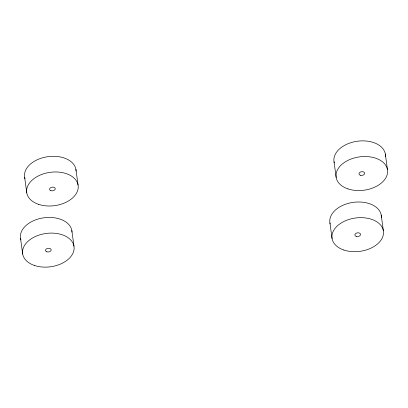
<?xml version="1.0" encoding="UTF-8"?>
<svg xmlns="http://www.w3.org/2000/svg" width="408" height="408" viewBox="0 0 408 408"><rect width="100%" height="100%" fill="white"/><g stroke="black" fill="none" stroke-linecap="round" stroke-linejoin="round"><path stroke-width="0.61" d="M385.315 153.954L387.462 169.616M381.22 215.087L383.367 230.744M334.03 161.813L336.172 177.47M329.934 222.941L332.076 238.604M75.924 169.397L78.066 185.059M71.828 230.53L73.97 246.187M24.633 177.256L26.78 192.913M20.538 238.384L22.685 254.046M330.164 223.972A25.949 16.815 -7.8 0 1 353.879 202.276A25.949 16.815 -7.8 0 1 381.358 217.724M334.264 162.843A25.949 16.815 -7.8 0 1 357.974 141.148A25.949 16.815 -7.8 0 1 385.453 156.596M25.021 178.796A25.949 16.815 -7.8 0 1 47.369 156.754A25.949 16.815 -7.8 0 1 76.082 170.977M20.925 239.924A25.949 16.815 -7.8 0 1 43.273 217.887A25.949 16.815 -7.8 0 1 71.987 232.106M343.847 250.022A25.949 16.815 -7.8 0 0 383.505 233.386A25.949 16.815 -7.8 0 0 345.816 220.611A25.949 16.815 -7.8 0 0 343.847 250.022M347.942 188.894A25.949 16.815 -7.8 0 0 387.6 172.258A25.949 16.815 -7.8 0 0 349.911 159.482A25.949 16.815 -7.8 0 0 347.942 188.894M356.194 236.365A2.856 1.851 -7.8 0 0 360.56 234.534A2.856 1.851 -7.8 0 0 356.413 233.126A2.856 1.851 -7.8 0 0 356.194 236.365M360.29 175.231A2.856 1.851 -7.8 0 0 364.655 173.405A2.856 1.851 -7.8 0 0 360.509 171.998A2.856 1.851 -7.8 0 0 360.29 175.231M50.898 190.674A2.856 1.851 -7.8 0 0 55.258 188.848A2.856 1.851 -7.8 0 0 51.112 187.44A2.856 1.851 -7.8 0 0 50.898 190.674M46.803 251.807A2.856 1.851 -7.8 0 0 51.163 249.976A2.856 1.851 -7.8 0 0 47.017 248.569A2.856 1.851 -7.8 0 0 46.803 251.807M38.546 204.337A25.949 16.815 -7.8 0 0 78.209 187.7A25.949 16.815 -7.8 0 0 40.52 174.925A25.949 16.815 -7.8 0 0 38.546 204.337M34.45 265.465A25.949 16.815 -7.8 0 0 74.113 248.829A25.949 16.815 -7.8 0 0 36.424 236.054A25.949 16.815 -7.8 0 0 34.45 265.465"/></g></svg>
